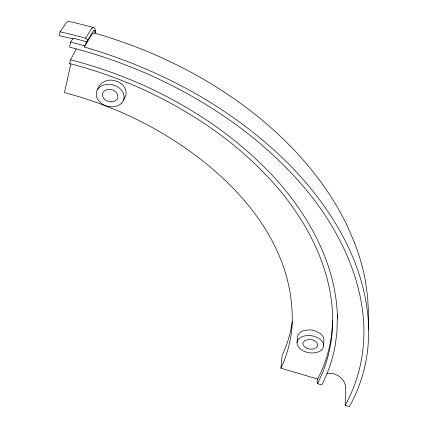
<?xml version="1.0" encoding="UTF-8"?>
<svg xmlns="http://www.w3.org/2000/svg" width="428" height="428" viewBox="0 0 428 428"><rect width="100%" height="100%" fill="white"/><g stroke="black" fill="none" stroke-linecap="round" stroke-linejoin="round"><path stroke-width="0.64" d="M365.603 282.063L367.636 297L368.449 311.953C368.824 328.073 369.182 344.363 366.079 360.274A150.447 148.794 89.1 0 1 351.714 402.32L349.419 406.6L345.177 405.337L345.498 387.265C345.508 383.424 343.283 379.925 340.479 377.448A17.441 16.596 57.4 0 0 336.82 374.971A16.532 15.734 57.3 0 0 333.685 373.746L330.202 373.243L326.933 373.708M337.43 314.264L336.954 332.005L335.268 344.984A137.163 135.58 -71.4 0 1 321.749 384.879L317.453 383.606L317.699 379.064A135.537 133.959 -66.8 0 0 331.363 336.36L332.775 320.872L332.112 333.107L331.192 340.806A135.259 133.579 -70.2 0 1 317.469 383.611M95.123 31.827L95.096 32.293M291.95 327.757C297.701 231.462 213.535 156.632 134.071 118.101A523.455 453.637 -70.5 0 0 64.462 92.635L70.823 63.9M297.037 342.555C296.85 347.215 301.333 350.377 305.271 351.784A20.64 19.961 47.5 0 0 313.628 352.934C317.506 352.677 322.156 351.056 323.466 347.012A5.655 5.446 50.1 0 0 323.675 345.765L323.942 339.372L323.065 336.579L320.021 333.284L314.559 330.667A20.876 20.143 52.6 0 0 308.609 329.87L303.104 330.828L300.9 331.903L299.145 333.348L297.674 335.969L297.037 342.555C297.728 337.425 303.73 335.525 308.214 335.525A21.197 20.437 54.1 0 1 314.205 336.344C318.539 337.596 323.632 340.715 323.675 345.765M95.086 32.453L95.075 32.549A5.874 5.227 -20.9 0 0 95.251 31.544L95.257 31.463A11.727 10.422 -21.4 0 0 95.273 30.837A9.058 8.052 -21.2 0 0 95.246 30.244A5.864 5.216 -20.9 0 0 95.16 29.655A4.43 3.938 -20.8 0 0 94.957 29.018A3.67 3.264 -20.7 0 0 94.775 28.665A3.242 2.884 -20.7 0 0 94.497 28.291A2.868 2.552 -20.6 0 0 93.234 27.51A653.385 559.995 -71.6 0 0 68.71 21.421L67.603 21.694L66.222 22.941L59.974 31.79L59.332 35.69A696.099 587.494 -72.9 0 1 72.771 38.889M93.786 30.65A6.506 5.799 -20.3 0 0 93.17 31.351L87.291 40.676L86.964 41.88A709.1 596.83 -73.1 0 0 73.225 38.194L70.663 42.105L69.571 47.128A717.981 601.297 -73.5 0 1 153.342 76.553C215.257 105.042 272.572 145.777 314.398 200.09C340.929 235.48 360.718 277.296 363.634 321.926C364.394 334.824 363.623 347.809 361.275 360.515A148.265 146.574 -88.8 0 1 347.386 401.191M69.652 63.595L70.492 59.786L74.905 51.863A74.825 65.382 -26.6 0 0 76.12 48.846M368.669 329.357C367.32 266.607 333.075 209.576 290.366 165.636C233.742 108.648 161.046 69.234 84.204 46.978L84.519 45.833L86.964 41.88M94.888 33.234L95.07 32.587M123.318 100.708L125.318 96.471A9.261 8.469 -21.4 0 0 125.902 94.834C126.966 90.517 124.468 86.119 121.033 83.621A18.329 16.756 -22.4 0 0 113.891 80.501C106.834 78.768 99.237 82.925 97.263 90.062A9.213 8.405 -22.6 0 0 96.482 92.1C95.439 96.289 97.771 100.596 101.051 103.121A18.409 16.799 -21.6 0 0 109.194 106.636C113.607 107.358 118.599 106.374 121.75 103.02M345.177 405.337L347.381 401.186M97.263 90.062C100.264 84.712 107.353 83.385 112.896 84.878A18.597 17.024 -22.9 0 1 118.984 87.777C122.44 90.292 124.971 94.711 123.901 99.061A9.25 8.469 -21.9 0 1 121.734 103.046M84.204 46.978L91.405 35.305C91.956 34.481 92.459 33.555 93.293 32.977C102.752 35.155 112.147 38.557 121.429 41.634C154.396 53.131 186.143 68.164 215.766 86.654C257.335 112.676 295.053 145.627 323.563 185.725M91.715 28.537L85.514 38.183A711.159 598.793 -73.1 0 0 59.974 31.79M93.86 30.586L94.845 30.335M111.141 101.901L114.008 101.42L116.079 100.248A5.173 4.729 -22 0 0 117.839 97.295L117.577 94.577L115.683 91.833A10.219 9.346 -22.6 0 0 111.039 89.559C108.396 89.024 105.304 89.618 103.512 91.763A5.168 4.719 -22.4 0 0 102.431 94.347L102.677 96.525L104.025 98.825M317.699 379.064L280.896 368.208L282.229 355.229A118.465 116.298 -55.2 0 0 292.372 321.369M306.518 348.066L303.976 346.193L302.944 344.075A3.146 3.044 51.4 0 1 303.078 342.593L304.806 340.57L308.294 339.484A11.588 11.181 52.7 0 1 313.002 340.073C315.131 340.806 317.458 342.352 317.715 344.781A3.157 3.044 50.4 0 1 317.523 346.065L316.067 347.852L313.194 348.986A11.149 10.78 49.1 0 1 306.528 348.05M346.867 225.042L354.523 242.703M337.457 318.667C336.772 268.939 312.82 222.555 281.255 185.276C244.982 143.364 198.651 111.077 148.639 87.633A627.673 535.407 -72.1 0 0 70.492 59.792M332.615 325.28C334.108 275.728 311.311 228.75 280.517 191.145C244.741 148.414 198.351 115.581 148.195 91.795A617.379 527.339 -72 0 0 69.652 63.601M323.509 185.763A290.762 276.044 -62.2 0 1 346.921 225.016M354.47 242.719A215.166 209.543 -59.7 0 1 365.662 282.057M111.146 101.88A9.951 9.09 -21.9 0 1 104.041 98.809M85.482 38.311A2.616 2.333 -21.7 0 1 87.392 40.676M70.663 42.105A724.952 607.022 -73.5 0 1 84.519 45.833M291.933 327.757A118.24 115.94 -61.9 0 1 280.934 368.224M91.72 28.542A5.944 5.291 -20.4 0 1 92.298 27.922M92.459 27.831A1.268 1.129 -20.5 0 1 93.176 27.44M94.968 30.393A3.75 3.338 -20.8 0 1 95.043 31.822"/></g></svg>
